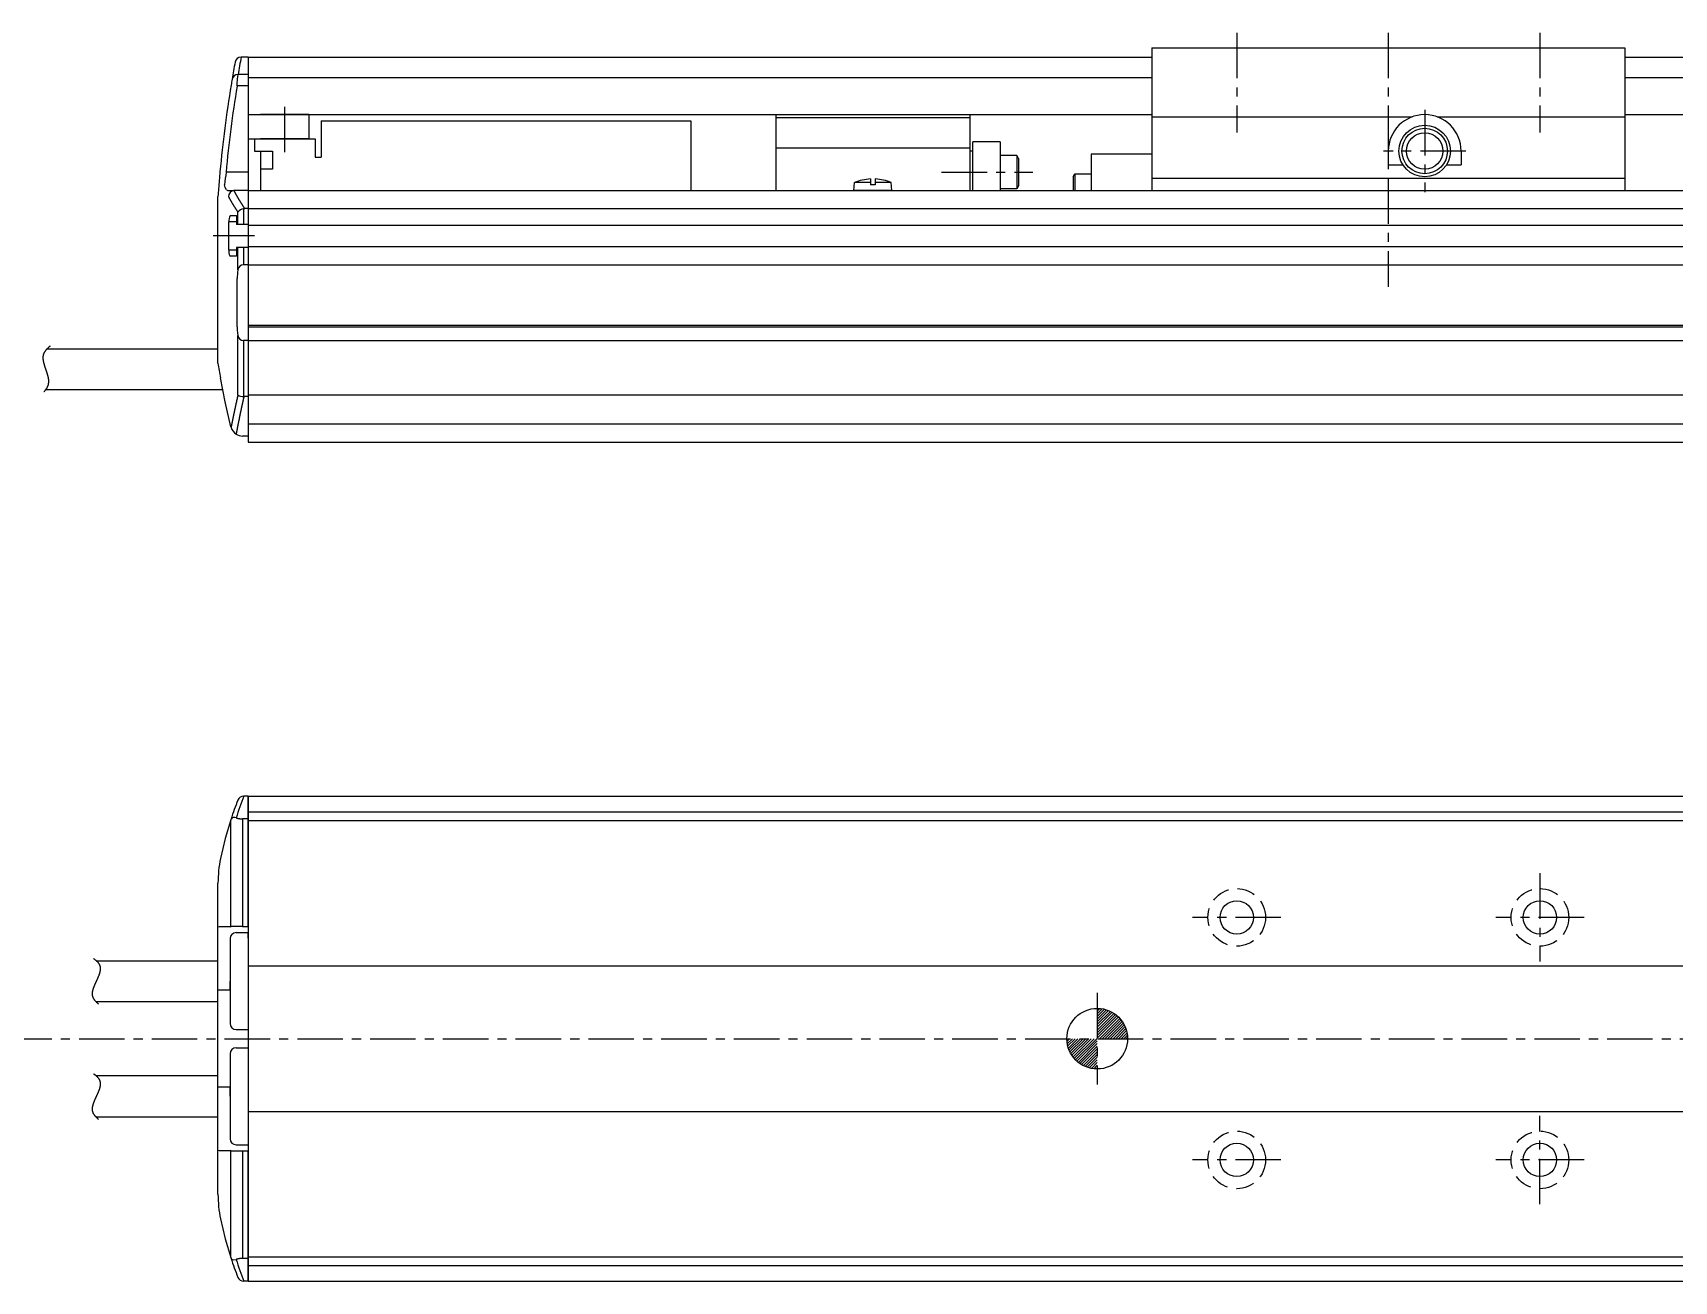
# Model space of a CAD drawing. Extents: x -211 to 603, y 103 to 503.
# Drawn here: x -73.1 to 197.6, y 148.9 to 354.8 of the extents above; entities that cross this region are included whole.
import ezdxf

# ---------------------------------------------------------------- set-up
doc = ezdxf.new("R2010")
doc.units = 0
for name, pattern in [('CENTER', [12, 7.5, -1.5, 1.5, -1.5]), ('CONTINOUS', [0]), ('DASHED', [4.5, 3, -1.5])]:
    doc.linetypes.add(name, pattern=pattern)
doc.layers.get('0').update_dxf_attribs({"linetype": 'CONTINUOUS'})
doc.layers.add('CENTER', color=1, linetype='CENTER')

# ---------------------------------------------------------------- blocks, each defined once
blk = doc.blocks.new('DTL0004')
at = {"color": 0, "linetype": 'CONTINUOUS'}
for p, q in [((-3.15, 0), (-3.04, 1.3)), ((3.15, 0), (-3.15, 0)), ((-0.4, 1.3), (-3.04, 1.3)), ((-0.4, 1.89), (-0.4, 0.9)), ((0.4, 0.9), (-0.4, 0.9)), ((0.4, 1.89), (0.4, 0.9)), ((3.04, 1.3), (0.4, 1.3)), ((3.15, 0), (3.04, 1.3))]:
    blk.add_line(p, q, dxfattribs=at)
for start, end in [(92.8723, 112.3565), (67.6435, 87.1277)]:
    blk.add_arc((0, -6.08), 7.98, start, end, dxfattribs=at)
at = {"color": 0}
blk.add_point((0, 0), dxfattribs=at)
blk.add_point((0, 0), dxfattribs=at)
blk = doc.blocks.new('*X7')
at = {"color": 0, "linetype": 'CONTINOUS'}
for p, q in [((102.44, 193.42), (102.87, 193.85)), ((102.44, 192.98), (103.26, 193.8)), ((102.44, 192.53), (103.63, 193.72)), ((102.44, 192.08), (103.98, 193.62)), ((102.44, 191.63), (104.31, 193.5)), ((102.44, 191.19), (104.62, 193.37)), ((102.44, 190.74), (104.91, 193.21)), ((102.44, 190.29), (105.19, 193.04)), ((102.44, 189.84), (105.45, 192.86)), ((102.44, 189.4), (105.7, 192.66)), ((102.44, 188.95), (105.93, 192.44)), ((102.8, 188.86), (106.15, 192.21)), ((103.25, 188.86), (106.36, 191.97)), ((103.7, 188.86), (106.55, 191.72)), ((104.15, 188.86), (106.73, 191.44)), ((104.59, 188.86), (106.89, 191.16)), ((105.04, 188.86), (107.03, 190.85)), ((105.49, 188.86), (107.16, 190.53)), ((105.93, 188.86), (107.26, 190.19)), ((106.38, 188.86), (107.35, 189.83)), ((97.46, 188.44), (97.88, 188.86)), ((97.51, 188.04), (98.33, 188.86)), ((97.59, 187.67), (98.78, 188.86)), ((97.69, 187.32), (99.23, 188.86)), ((97.8, 187), (99.67, 188.86)), ((97.94, 186.69), (100.12, 188.86)), ((98.1, 186.39), (100.57, 188.86)), ((98.27, 186.12), (101.01, 188.86)), ((98.45, 185.85), (101.46, 188.86)), ((98.65, 185.61), (101.91, 188.86)), ((98.86, 185.37), (102.36, 188.86)), ((99.09, 185.15), (102.44, 188.5)), ((99.33, 184.95), (102.44, 188.06)), ((99.59, 184.76), (102.44, 187.61)), ((99.86, 184.58), (102.44, 187.16)), ((106.83, 188.86), (107.41, 189.44)), ((107.28, 188.86), (107.44, 189.03)), ((100.15, 184.42), (102.44, 186.71)), ((100.45, 184.28), (102.44, 186.27)), ((100.77, 184.15), (102.44, 185.82)), ((101.11, 184.04), (102.44, 185.37)), ((101.48, 183.96), (102.44, 184.93)), ((101.86, 183.9), (102.44, 184.48)), ((102.28, 183.87), (102.44, 184.03))]:
    blk.add_line(p, q, dxfattribs=at)

msp = doc.modelspace()

# ---------------------------------------------------------------- linework, layer by layer
at = {"color": 7, "linetype": 'CONTINOUS'}
for p, q in [((111.44, 352.26), (189.44, 352.26)), ((111.44, 352.26), (111.44, 328.76)), ((189.44, 352.26), (189.44, 328.76)), ((-38.75, 350.76), (-38.74, 350.76)), ((-37.56, 350.76), (-38.74, 350.76)), ((-37.56, 350.76), (-37.56, 341.26)), ((-37.56, 350.76), (-37.56, 288.26)), ((-37.56, 350.76), (111.44, 350.76)), ((-37.56, 350.76), (-37.56, 341.26)), ((189.44, 350.76), (588.44, 350.76)), ((-37.56, 347.87), (-39.25, 347.87)), ((-37.56, 347.4), (111.44, 347.4)), ((189.44, 347.4), (588.44, 347.4)), ((-37.56, 345.99), (-39.41, 345.99)), ((-37.56, 341.26), (111.44, 341.26)), ((-27.56, 341.26), (-35.56, 341.26)), ((-27.56, 341.26), (-27.56, 337.26)), ((49.44, 341.26), (49.44, 328.76)), ((81.44, 341.26), (81.44, 328.76)), ((189.44, 341.26), (588.44, 341.26)), ((-25.56, 340.26), (35.44, 340.26)), ((-25.56, 340.26), (-25.56, 334.26)), ((35.44, 340.26), (35.44, 328.76)), ((49.44, 340.79), (81.44, 340.79)), ((111.44, 340.89), (154.37, 340.89)), ((158.52, 340.89), (189.44, 340.89)), ((-37.56, 337.26), (-26.56, 337.26)), ((-36.56, 337.26), (-36.56, 335.26)), ((-27.56, 337.26), (-35.56, 337.26)), ((-26.56, 337.26), (-26.56, 334.26)), ((49.44, 335.8), (81.44, 335.8)), ((81.94, 328.76), (81.94, 336.76)), ((86.44, 336.76), (81.94, 336.76)), ((86.44, 336.76), (86.44, 328.76)), ((-36.56, 335.26), (-33.56, 335.26)), ((-35.56, 335.26), (-35.56, 328.76)), ((-33.56, 335.26), (-33.56, 332.26)), ((-26.56, 334.26), (-25.56, 334.26)), ((81.94, 335.26), (81.44, 335.26)), ((89.15, 334.51), (86.44, 334.51)), ((89.44, 334.01), (89.15, 334.51)), ((89.15, 334.51), (89.15, 329.01)), ((89.44, 334.01), (89.44, 329.51)), ((111.44, 334.76), (101.44, 334.76)), ((101.44, 334.76), (101.44, 328.76)), ((150.44, 335.26), (150.44, 333.01)), ((150.44, 333.01), (152.83, 333.01)), ((160.05, 333.01), (162.44, 333.01)), ((162.44, 335.26), (162.44, 333.01)), ((-37.56, 331.76), (-41.23, 331.76)), ((-33.56, 332.26), (-35.56, 332.26)), ((98.44, 331.01), (98.73, 331.51)), ((98.44, 331.01), (98.44, 328.76)), ((98.73, 331.51), (98.73, 328.76)), ((98.73, 331.51), (101.44, 331.51)), ((111.44, 330.76), (189.44, 330.76)), ((-42.56, 300.26), (-42.56, 327.76)), ((-42.46, 329.08), (-42.46, 329.06)), ((-41.16, 328.85), (-40.95, 328.76)), ((-40.95, 328.76), (-39.8, 328.76)), ((-39.8, 328.76), (-39.95, 328.75)), ((-37.56, 328.76), (-39.8, 328.76)), ((-37.56, 328.76), (588.44, 328.76)), ((-37.56, 328.76), (-37.56, 287.26)), ((89.15, 329.01), (86.44, 329.01)), ((89.44, 329.51), (89.15, 329.01)), ((-39.27, 323.16), (-39.27, 325.18)), ((-38.14, 325.76), (-38.34, 325.74)), ((-38.34, 325.74), (-38.34, 323.16)), ((-37.56, 325.76), (-38.14, 325.76)), ((-37.56, 325.76), (588.44, 325.76)), ((-40.79, 318.91), (-40.79, 323.61)), ((-39.53, 323.61), (-40.79, 323.61)), ((-40.47, 324.61), (-39.53, 324.61)), ((-39.53, 324.61), (-39.53, 323.16)), ((-37.56, 323.16), (-39.53, 323.16)), ((-37.56, 323.01), (588.44, 323.01)), ((-37.56, 319.51), (588.44, 319.51)), ((-39.53, 318.91), (-40.79, 318.91)), ((-39.53, 317.91), (-40.47, 317.91)), ((-37.56, 319.36), (-39.53, 319.36)), ((-39.53, 319.36), (-39.53, 317.91)), ((-39.27, 315.69), (-39.27, 319.36)), ((-38.34, 319.36), (-38.34, 316.49)), ((-39.41, 306.26), (-39.41, 314.26)), ((-37.56, 316.49), (-38.34, 316.49)), ((-37.56, 316.49), (588.44, 316.49)), ((-37.56, 306.56), (588.44, 306.56)), ((-37.56, 306.26), (588.44, 306.26)), ((-39.27, 295.03), (-39.27, 304.82)), ((-38.34, 304.02), (-38.34, 294.76)), ((-37.56, 304.02), (-38.34, 304.02)), ((-37.56, 304.02), (588.44, 304.02)), ((-70.77, 302.61), (-42.59, 302.61)), ((-70.98, 295.91), (-41.78, 295.91)), ((-38.34, 294.76), (-38.29, 294.76)), ((-37.56, 294.76), (-38.29, 294.76)), ((-37.56, 295.03), (588.44, 295.03)), ((-40.45, 289.79), (-40.41, 289.65)), ((-37.56, 290.26), (588.44, 290.26)), ((-37.56, 288.26), (-38.5, 288.26)), ((-37.56, 287.26), (588.44, 287.26)), ((-38.34, 228.86), (-38.29, 228.86)), ((-37.56, 228.86), (-38.29, 228.86)), ((-37.56, 228.86), (-37.56, 148.86)), ((-37.56, 228.86), (588.44, 228.86)), ((-37.56, 225.11), (-37.56, 228.86)), ((-40.45, 224.95), (-40.41, 225.07)), ((-40.45, 207.36), (-40.45, 224.95)), ((-37.56, 225.11), (-38.5, 225.11)), ((-38.5, 225.11), (-38.5, 207.36)), ((-37.56, 226.27), (588.44, 226.27)), ((-37.56, 207.36), (-37.56, 225.11)), ((-37.56, 224.86), (588.44, 224.86)), ((-42.56, 163.21), (-42.56, 214.52)), ((-42.56, 207.31), (-42.39, 207.36)), ((-42.39, 207.36), (-40.45, 207.36)), ((-40.56, 207.29), (-40.36, 207.36)), ((-38.5, 207.36), (-40.45, 207.36)), ((-39.56, 206.36), (-37.56, 206.36)), ((-38.5, 207.36), (-37.56, 207.36)), ((-37.56, 207.36), (-37.56, 206.38)), ((-37.56, 205.44), (-37.56, 206.38)), ((-37.56, 206.36), (-37.56, 190.36)), ((-40.56, 205.36), (-40.56, 191.36)), ((-37.56, 205.44), (-37.56, 204.92)), ((-62.64, 201.71), (-42.56, 201.71)), ((-37.56, 200.86), (588.44, 200.86)), ((-40.56, 196.86), (-40.56, 198.36)), ((-62.73, 195.01), (-42.56, 195.01)), ((-40.56, 196.86), (-42.56, 196.86)), ((-39.56, 190.36), (-37.56, 190.36)), ((-39.56, 187.36), (-37.56, 187.36)), ((-37.56, 187.36), (-37.56, 171.36)), ((-40.56, 186.36), (-40.56, 172.36)), ((-62.7, 182.76), (-42.56, 182.76)), ((-40.56, 180.86), (-42.56, 180.86)), ((-40.56, 179.36), (-40.56, 180.86)), ((-62.68, 175.96), (-42.56, 175.96)), ((-37.56, 176.86), (588.44, 176.86)), ((-39.56, 171.36), (-37.56, 171.36)), ((-37.56, 172.81), (-37.56, 172.29)), ((-37.56, 172.29), (-37.56, 171.35)), ((-37.56, 171.35), (-37.56, 170.36)), ((-42.39, 170.36), (-42.56, 170.42)), ((-40.45, 170.36), (-42.39, 170.36)), ((-40.36, 170.36), (-40.56, 170.44)), ((-40.45, 152.78), (-40.45, 170.36)), ((-40.45, 170.36), (-38.5, 170.36)), ((-38.5, 170.36), (-38.5, 152.62)), ((-38.5, 170.36), (-37.56, 170.36)), ((-37.56, 152.62), (-37.56, 170.36)), ((-40.41, 152.66), (-40.45, 152.78)), ((-37.56, 152.62), (-38.5, 152.62)), ((-37.56, 152.86), (588.44, 152.86)), ((-37.56, 148.86), (-37.56, 152.62)), ((-37.56, 151.46), (588.44, 151.46)), ((-38.29, 148.86), (-38.34, 148.86)), ((-37.56, 148.86), (-38.29, 148.86)), ((-37.56, 148.86), (588.44, 148.86))]:
    msp.add_line(p, q, dxfattribs=at)
for points in [[(-39.41, 345.99), (-39.37, 346.42), (-39.32, 347.04), (-39.28, 347.54), (-39.25, 347.87)], [(-41.16, 328.85), (-41.37, 329.24), (-41.46, 329.71)], [(-40.47, 324.61), (-40.48, 324.61), (-40.59, 324.54), (-40.68, 324.37), (-40.74, 324.13), (-40.78, 323.83), (-40.79, 323.61)], [(-40.79, 318.91), (-40.79, 318.81), (-40.76, 318.49), (-40.7, 318.2), (-40.61, 318), (-40.5, 317.91), (-40.47, 317.91)], [(-39.27, 315.69), (-39.35, 315.2), (-39.41, 314.26)], [(-39.41, 306.26), (-39.39, 305.71), (-39.27, 304.82)], [(-40.45, 289.79), (-41.36, 293.88), (-42.14, 297.84)], [(-40.45, 224.95), (-41.36, 221.86), (-42.14, 218.59)], [(-39.57, 225.29), (-39.78, 225.34), (-40.08, 225.35), (-40.3, 225.24), (-40.41, 225.07)], [(-42.14, 159.14), (-41.36, 155.87), (-40.45, 152.78)], [(-40.41, 152.66), (-40.36, 152.56), (-40.21, 152.43), (-39.96, 152.37), (-39.57, 152.44)]]:
    msp.add_lwpolyline(points, dxfattribs=at)
for points in [[(-40.84, 327.76, 0), (-40.83, 327.74, 0), (-40.82, 327.72, 0), (-40.81, 327.7, 0), (-40.8, 327.68, 0), (-40.79, 327.66, 0), (-40.78, 327.63, 0), (-40.77, 327.62, 0), (-40.75, 327.59, 0), (-40.74, 327.57, 0), (-40.73, 327.55, 0), (-40.72, 327.53, 0), (-40.71, 327.51, 0), (-40.7, 327.49, 0), (-40.69, 327.47, 0), (-40.68, 327.45, 0), (-40.67, 327.43, 0), (-40.65, 327.41, 0), (-40.64, 327.39, 0), (-40.63, 327.37, 0), (-40.62, 327.35, 0), (-40.61, 327.33, 0), (-40.6, 327.31, 0), (-40.59, 327.29, 0), (-40.57, 327.27, 0), (-40.56, 327.25, 0), (-40.55, 327.23, 0), (-40.54, 327.21, 0), (-40.53, 327.19, 0), (-40.52, 327.17, 0), (-40.51, 327.15, 0), (-40.49, 327.13, 0), (-40.48, 327.11, 0), (-40.47, 327.09, 0), (-40.46, 327.07, 0), (-40.45, 327.05, 0), (-40.44, 327.03, 0), (-40.43, 327, 0), (-40.41, 326.99, 0), (-40.4, 326.96, 0), (-40.39, 326.94, 0), (-40.38, 326.92, 0), (-40.37, 326.9, 0), (-40.35, 326.88, 0), (-40.34, 326.86, 0), (-40.33, 326.84, 0), (-40.32, 326.82, 0), (-40.31, 326.8, 0), (-40.3, 326.78, 0), (-40.28, 326.76, 0), (-40.27, 326.74, 0), (-40.26, 326.72, 0), (-40.25, 326.7, 0), (-40.24, 326.68, 0), (-40.22, 326.66, 0), (-40.21, 326.64, 0), (-40.2, 326.62, 0), (-40.19, 326.6, 0), (-40.18, 326.58, 0), (-40.16, 326.56, 0), (-40.15, 326.54, 0), (-40.14, 326.52, 0), (-40.13, 326.5, 0), (-40.11, 326.48, 0), (-40.1, 326.46, 0), (-40.09, 326.44, 0), (-40.08, 326.42, 0), (-40.07, 326.4, 0), (-40.05, 326.38, 0), (-40.04, 326.36, 0), (-40.03, 326.34, 0), (-40.02, 326.32, 0), (-40, 326.3, 0), (-39.99, 326.28, 0), (-39.98, 326.26, 0), (-39.97, 326.24, 0), (-39.95, 326.22, 0), (-39.94, 326.2, 0), (-39.93, 326.18, 0), (-39.92, 326.16, 0), (-39.9, 326.14, 0), (-39.89, 326.12, 0), (-39.88, 326.1, 0), (-39.86, 326.08, 0), (-39.85, 326.06, 0), (-39.84, 326.04, 0), (-39.83, 326.02, 0), (-39.81, 326, 0), (-39.8, 325.98, 0), (-39.79, 325.96, 0), (-39.78, 325.94, 0), (-39.76, 325.92, 0), (-39.75, 325.9, 0), (-39.74, 325.88, 0), (-39.72, 325.86, 0), (-39.71, 325.84, 0), (-39.7, 325.82, 0), (-39.69, 325.8, 0), (-39.67, 325.78, 0), (-39.66, 325.76, 0), (-39.65, 325.74, 0), (-39.63, 325.72, 0), (-39.62, 325.7, 0), (-39.61, 325.68, 0), (-39.59, 325.66, 0), (-39.58, 325.64, 0), (-39.57, 325.62, 0), (-39.55, 325.6, 0), (-39.54, 325.58, 0), (-39.53, 325.56, 0), (-39.51, 325.54, 0), (-39.5, 325.52, 0), (-39.49, 325.5, 0), (-39.47, 325.48, 0), (-39.46, 325.46, 0), (-39.45, 325.44, 0), (-39.43, 325.42, 0), (-39.42, 325.4, 0), (-39.41, 325.38, 0), (-39.39, 325.36, 0), (-39.38, 325.34, 0), (-39.37, 325.32, 0), (-39.35, 325.3, 0), (-39.34, 325.28, 0), (-39.33, 325.26, 0), (-39.31, 325.24, 0), (-39.3, 325.22, 0), (-39.29, 325.2, 0), (-39.27, 325.18, 0)], [(-39.95, 328.75, 0), (-39.94, 328.72, 0), (-39.92, 328.7, 0), (-39.91, 328.68, 0), (-39.9, 328.65, 0), (-39.89, 328.63, 0), (-39.87, 328.61, 0), (-39.86, 328.58, 0), (-39.85, 328.56, 0), (-39.84, 328.53, 0), (-39.82, 328.51, 0), (-39.81, 328.49, 0), (-39.8, 328.46, 0), (-39.79, 328.44, 0), (-39.77, 328.42, 0), (-39.76, 328.39, 0), (-39.75, 328.37, 0), (-39.74, 328.35, 0), (-39.72, 328.32, 0), (-39.71, 328.3, 0), (-39.7, 328.27, 0), (-39.69, 328.25, 0), (-39.67, 328.23, 0), (-39.66, 328.2, 0), (-39.65, 328.18, 0), (-39.63, 328.16, 0), (-39.62, 328.13, 0), (-39.61, 328.11, 0), (-39.59, 328.08, 0), (-39.58, 328.06, 0), (-39.57, 328.04, 0), (-39.55, 328.01, 0), (-39.54, 327.99, 0), (-39.53, 327.97, 0), (-39.52, 327.94, 0), (-39.5, 327.92, 0), (-39.49, 327.9, 0), (-39.48, 327.87, 0), (-39.46, 327.85, 0), (-39.45, 327.83, 0), (-39.44, 327.8, 0), (-39.42, 327.78, 0), (-39.41, 327.76, 0), (-39.4, 327.73, 0), (-39.38, 327.71, 0), (-39.37, 327.69, 0), (-39.35, 327.66, 0), (-39.34, 327.64, 0), (-39.33, 327.62, 0), (-39.31, 327.59, 0), (-39.3, 327.57, 0), (-39.29, 327.54, 0), (-39.27, 327.52, 0), (-39.26, 327.5, 0), (-39.24, 327.47, 0), (-39.23, 327.45, 0), (-39.22, 327.43, 0), (-39.2, 327.4, 0), (-39.19, 327.38, 0), (-39.18, 327.36, 0), (-39.16, 327.33, 0), (-39.15, 327.31, 0), (-39.13, 327.29, 0), (-39.12, 327.26, 0), (-39.11, 327.24, 0), (-39.09, 327.22, 0), (-39.08, 327.19, 0), (-39.06, 327.17, 0), (-39.05, 327.15, 0), (-39.03, 327.12, 0), (-39.02, 327.1, 0), (-39.01, 327.08, 0), (-38.99, 327.05, 0), (-38.98, 327.03, 0), (-38.96, 327.01, 0), (-38.95, 326.98, 0), (-38.93, 326.96, 0), (-38.92, 326.94, 0), (-38.9, 326.91, 0), (-38.89, 326.89, 0), (-38.88, 326.87, 0), (-38.86, 326.84, 0), (-38.85, 326.82, 0), (-38.83, 326.8, 0), (-38.82, 326.77, 0), (-38.8, 326.75, 0), (-38.79, 326.73, 0), (-38.77, 326.7, 0), (-38.76, 326.68, 0), (-38.74, 326.66, 0), (-38.73, 326.63, 0), (-38.71, 326.61, 0), (-38.7, 326.59, 0), (-38.68, 326.56, 0), (-38.67, 326.54, 0), (-38.65, 326.52, 0), (-38.64, 326.5, 0), (-38.62, 326.47, 0), (-38.61, 326.45, 0), (-38.59, 326.43, 0), (-38.58, 326.4, 0), (-38.56, 326.38, 0), (-38.55, 326.36, 0), (-38.53, 326.33, 0), (-38.52, 326.31, 0), (-38.5, 326.29, 0), (-38.49, 326.26, 0), (-38.47, 326.24, 0), (-38.46, 326.22, 0), (-38.44, 326.19, 0), (-38.42, 326.17, 0), (-38.41, 326.15, 0), (-38.39, 326.13, 0), (-38.38, 326.1, 0), (-38.36, 326.08, 0), (-38.35, 326.06, 0), (-38.33, 326.03, 0), (-38.32, 326.01, 0), (-38.3, 325.99, 0), (-38.28, 325.96, 0), (-38.27, 325.94, 0), (-38.25, 325.92, 0), (-38.24, 325.89, 0), (-38.22, 325.87, 0), (-38.21, 325.85, 0), (-38.19, 325.83, 0), (-38.17, 325.8, 0), (-38.16, 325.78, 0), (-38.14, 325.76, 0)], [(-39.27, 295.02, 0), (-39.28, 294.98, 0), (-39.29, 294.94, 0), (-39.3, 294.9, 0), (-39.31, 294.86, 0), (-39.32, 294.82, 0), (-39.33, 294.78, 0), (-39.34, 294.73, 0), (-39.35, 294.69, 0), (-39.36, 294.65, 0), (-39.37, 294.61, 0), (-39.38, 294.57, 0), (-39.39, 294.53, 0), (-39.39, 294.48, 0), (-39.4, 294.44, 0), (-39.41, 294.4, 0), (-39.42, 294.36, 0), (-39.43, 294.32, 0), (-39.44, 294.28, 0), (-39.45, 294.23, 0), (-39.46, 294.19, 0), (-39.47, 294.15, 0), (-39.48, 294.11, 0), (-39.49, 294.07, 0), (-39.5, 294.03, 0), (-39.51, 293.98, 0), (-39.52, 293.94, 0), (-39.53, 293.9, 0), (-39.53, 293.86, 0), (-39.54, 293.82, 0), (-39.55, 293.77, 0), (-39.56, 293.73, 0), (-39.57, 293.69, 0), (-39.58, 293.65, 0), (-39.59, 293.61, 0), (-39.6, 293.57, 0), (-39.61, 293.52, 0), (-39.62, 293.48, 0), (-39.63, 293.44, 0), (-39.64, 293.4, 0), (-39.65, 293.36, 0), (-39.65, 293.31, 0), (-39.66, 293.27, 0), (-39.67, 293.23, 0), (-39.68, 293.19, 0), (-39.69, 293.15, 0), (-39.7, 293.11, 0), (-39.71, 293.06, 0), (-39.72, 293.02, 0), (-39.73, 292.98, 0), (-39.74, 292.94, 0), (-39.74, 292.9, 0), (-39.75, 292.85, 0), (-39.76, 292.81, 0), (-39.77, 292.77, 0), (-39.78, 292.73, 0), (-39.79, 292.69, 0), (-39.8, 292.64, 0), (-39.81, 292.6, 0), (-39.82, 292.56, 0), (-39.83, 292.52, 0), (-39.83, 292.48, 0), (-39.84, 292.43, 0), (-39.85, 292.39, 0), (-39.86, 292.35, 0), (-39.87, 292.31, 0), (-39.88, 292.27, 0), (-39.89, 292.22, 0), (-39.9, 292.18, 0), (-39.91, 292.14, 0), (-39.91, 292.1, 0), (-39.92, 292.06, 0), (-39.93, 292.01, 0), (-39.94, 291.97, 0), (-39.95, 291.93, 0), (-39.96, 291.89, 0), (-39.97, 291.85, 0), (-39.98, 291.8, 0), (-39.98, 291.76, 0), (-39.99, 291.72, 0), (-40, 291.68, 0), (-40.01, 291.63, 0), (-40.02, 291.59, 0), (-40.03, 291.55, 0), (-40.04, 291.51, 0), (-40.04, 291.47, 0), (-40.05, 291.42, 0), (-40.06, 291.38, 0), (-40.07, 291.34, 0), (-40.08, 291.3, 0), (-40.09, 291.26, 0), (-40.1, 291.21, 0), (-40.1, 291.17, 0), (-40.11, 291.13, 0), (-40.12, 291.09, 0), (-40.13, 291.05, 0), (-40.14, 291, 0), (-40.15, 290.96, 0), (-40.16, 290.92, 0), (-40.16, 290.88, 0), (-40.17, 290.83, 0), (-40.18, 290.79, 0), (-40.19, 290.75, 0), (-40.2, 290.71, 0), (-40.21, 290.66, 0), (-40.22, 290.62, 0), (-40.22, 290.58, 0), (-40.23, 290.54, 0), (-40.24, 290.5, 0), (-40.25, 290.45, 0), (-40.26, 290.41, 0), (-40.27, 290.37, 0), (-40.27, 290.33, 0), (-40.28, 290.28, 0), (-40.29, 290.24, 0), (-40.3, 290.2, 0), (-40.31, 290.16, 0), (-40.32, 290.11, 0), (-40.32, 290.07, 0), (-40.33, 290.03, 0), (-40.34, 289.99, 0), (-40.35, 289.94, 0), (-40.36, 289.9, 0), (-40.37, 289.86, 0), (-40.37, 289.82, 0), (-40.38, 289.77, 0), (-40.39, 289.73, 0), (-40.4, 289.69, 0), (-40.41, 289.65, 0)], [(-38.29, 294.76, 0), (-38.3, 294.71, 0), (-38.31, 294.66, 0), (-38.32, 294.61, 0), (-38.33, 294.57, 0), (-38.34, 294.52, 0), (-38.35, 294.47, 0), (-38.36, 294.42, 0), (-38.37, 294.38, 0), (-38.38, 294.33, 0), (-38.4, 294.28, 0), (-38.41, 294.23, 0), (-38.42, 294.18, 0), (-38.43, 294.13, 0), (-38.44, 294.09, 0), (-38.45, 294.04, 0), (-38.46, 293.99, 0), (-38.47, 293.94, 0), (-38.48, 293.89, 0), (-38.49, 293.85, 0), (-38.5, 293.8, 0), (-38.51, 293.75, 0), (-38.52, 293.7, 0), (-38.53, 293.65, 0), (-38.54, 293.61, 0), (-38.56, 293.56, 0), (-38.57, 293.51, 0), (-38.58, 293.46, 0), (-38.59, 293.42, 0), (-38.6, 293.37, 0), (-38.61, 293.32, 0), (-38.62, 293.27, 0), (-38.63, 293.22, 0), (-38.64, 293.18, 0), (-38.65, 293.13, 0), (-38.66, 293.08, 0), (-38.67, 293.03, 0), (-38.68, 292.98, 0), (-38.69, 292.93, 0), (-38.7, 292.89, 0), (-38.71, 292.84, 0), (-38.72, 292.79, 0), (-38.73, 292.74, 0), (-38.74, 292.69, 0), (-38.75, 292.64, 0), (-38.76, 292.6, 0), (-38.77, 292.55, 0), (-38.78, 292.5, 0), (-38.79, 292.45, 0), (-38.8, 292.4, 0), (-38.81, 292.36, 0), (-38.82, 292.31, 0), (-38.83, 292.26, 0), (-38.84, 292.21, 0), (-38.85, 292.16, 0), (-38.87, 292.11, 0), (-38.88, 292.06, 0), (-38.89, 292.02, 0), (-38.9, 291.97, 0), (-38.91, 291.92, 0), (-38.92, 291.87, 0), (-38.93, 291.82, 0), (-38.94, 291.77, 0), (-38.95, 291.73, 0), (-38.96, 291.68, 0), (-38.97, 291.63, 0), (-38.98, 291.58, 0), (-38.99, 291.53, 0), (-39, 291.49, 0), (-39.01, 291.44, 0), (-39.02, 291.39, 0), (-39.02, 291.34, 0), (-39.03, 291.29, 0), (-39.04, 291.24, 0), (-39.05, 291.19, 0), (-39.06, 291.15, 0), (-39.07, 291.1, 0), (-39.08, 291.05, 0), (-39.09, 291, 0), (-39.1, 290.95, 0), (-39.11, 290.9, 0), (-39.12, 290.86, 0), (-39.13, 290.81, 0), (-39.14, 290.76, 0), (-39.15, 290.71, 0), (-39.16, 290.66, 0), (-39.17, 290.61, 0), (-39.18, 290.56, 0), (-39.19, 290.51, 0), (-39.2, 290.47, 0), (-39.21, 290.42, 0), (-39.22, 290.37, 0), (-39.23, 290.32, 0), (-39.24, 290.27, 0), (-39.25, 290.22, 0), (-39.26, 290.17, 0), (-39.27, 290.13, 0), (-39.28, 290.08, 0), (-39.29, 290.03, 0), (-39.3, 289.98, 0), (-39.31, 289.93, 0), (-39.32, 289.88, 0), (-39.32, 289.83, 0), (-39.33, 289.79, 0), (-39.34, 289.74, 0), (-39.35, 289.69, 0), (-39.36, 289.64, 0), (-39.37, 289.59, 0), (-39.38, 289.54, 0), (-39.39, 289.49, 0), (-39.4, 289.44, 0), (-39.41, 289.39, 0), (-39.42, 289.35, 0), (-39.43, 289.3, 0), (-39.44, 289.25, 0), (-39.45, 289.2, 0), (-39.46, 289.15, 0), (-39.46, 289.1, 0), (-39.47, 289.05, 0), (-39.48, 289, 0), (-39.49, 288.95, 0), (-39.5, 288.91, 0), (-39.51, 288.86, 0), (-39.52, 288.81, 0), (-39.53, 288.76, 0), (-39.54, 288.71, 0), (-39.55, 288.66, 0), (-39.56, 288.61, 0), (-39.57, 288.56, 0)], [(-39.57, 225.29, 0), (-39.56, 225.29, 0), (-39.55, 225.28, 0), (-39.54, 225.28, 0), (-39.54, 225.28, 0), (-39.53, 225.28, 0), (-39.52, 225.27, 0), (-39.51, 225.27, 0), (-39.51, 225.27, 0), (-39.5, 225.27, 0), (-39.49, 225.26, 0), (-39.48, 225.26, 0), (-39.48, 225.26, 0), (-39.47, 225.26, 0), (-39.46, 225.25, 0), (-39.45, 225.25, 0), (-39.44, 225.25, 0), (-39.44, 225.25, 0), (-39.43, 225.24, 0), (-39.42, 225.24, 0), (-39.41, 225.24, 0), (-39.41, 225.24, 0), (-39.4, 225.23, 0), (-39.39, 225.23, 0), (-39.38, 225.23, 0), (-39.37, 225.23, 0), (-39.37, 225.22, 0), (-39.36, 225.22, 0), (-39.35, 225.22, 0), (-39.34, 225.22, 0), (-39.33, 225.22, 0), (-39.33, 225.22, 0), (-39.32, 225.21, 0), (-39.31, 225.21, 0), (-39.3, 225.21, 0), (-39.29, 225.21, 0), (-39.29, 225.21, 0), (-39.28, 225.2, 0), (-39.27, 225.2, 0), (-39.26, 225.2, 0), (-39.25, 225.2, 0), (-39.25, 225.19, 0), (-39.24, 225.19, 0), (-39.23, 225.19, 0), (-39.22, 225.19, 0), (-39.21, 225.19, 0), (-39.2, 225.19, 0), (-39.2, 225.18, 0), (-39.19, 225.18, 0), (-39.18, 225.18, 0), (-39.17, 225.18, 0), (-39.16, 225.18, 0), (-39.16, 225.18, 0), (-39.15, 225.17, 0), (-39.14, 225.17, 0), (-39.13, 225.17, 0), (-39.12, 225.17, 0), (-39.11, 225.17, 0), (-39.11, 225.17, 0), (-39.1, 225.16, 0), (-39.09, 225.16, 0), (-39.08, 225.16, 0), (-39.07, 225.16, 0), (-39.06, 225.16, 0), (-39.06, 225.16, 0), (-39.05, 225.16, 0), (-39.04, 225.15, 0), (-39.03, 225.15, 0), (-39.02, 225.15, 0), (-39.01, 225.15, 0), (-39, 225.15, 0), (-39, 225.15, 0), (-38.99, 225.15, 0), (-38.98, 225.15, 0), (-38.97, 225.14, 0), (-38.96, 225.14, 0), (-38.95, 225.14, 0), (-38.94, 225.14, 0), (-38.94, 225.14, 0), (-38.93, 225.14, 0), (-38.92, 225.14, 0), (-38.91, 225.14, 0), (-38.9, 225.13, 0), (-38.89, 225.13, 0), (-38.88, 225.13, 0), (-38.88, 225.13, 0), (-38.87, 225.13, 0), (-38.86, 225.13, 0), (-38.85, 225.13, 0), (-38.84, 225.13, 0), (-38.83, 225.13, 0), (-38.82, 225.13, 0), (-38.82, 225.13, 0), (-38.81, 225.13, 0), (-38.8, 225.12, 0), (-38.79, 225.12, 0), (-38.78, 225.12, 0), (-38.77, 225.12, 0), (-38.76, 225.12, 0), (-38.76, 225.12, 0), (-38.75, 225.12, 0), (-38.74, 225.12, 0), (-38.73, 225.12, 0), (-38.72, 225.12, 0), (-38.71, 225.12, 0), (-38.7, 225.12, 0), (-38.69, 225.12, 0), (-38.69, 225.12, 0), (-38.68, 225.12, 0), (-38.67, 225.12, 0), (-38.66, 225.12, 0), (-38.65, 225.12, 0), (-38.64, 225.12, 0), (-38.63, 225.11, 0), (-38.62, 225.11, 0), (-38.62, 225.11, 0), (-38.61, 225.11, 0), (-38.6, 225.11, 0), (-38.59, 225.11, 0), (-38.58, 225.11, 0), (-38.57, 225.11, 0), (-38.56, 225.11, 0), (-38.55, 225.11, 0), (-38.55, 225.11, 0), (-38.54, 225.11, 0), (-38.53, 225.11, 0), (-38.52, 225.11, 0), (-38.51, 225.11, 0), (-38.5, 225.11, 0)], [(-38.5, 152.62, 0), (-38.51, 152.62, 0), (-38.52, 152.62, 0), (-38.53, 152.62, 0), (-38.54, 152.62, 0), (-38.55, 152.62, 0), (-38.55, 152.62, 0), (-38.56, 152.62, 0), (-38.57, 152.62, 0), (-38.58, 152.62, 0), (-38.59, 152.62, 0), (-38.6, 152.62, 0), (-38.61, 152.62, 0), (-38.62, 152.62, 0), (-38.62, 152.62, 0), (-38.63, 152.62, 0), (-38.64, 152.62, 0), (-38.65, 152.61, 0), (-38.66, 152.61, 0), (-38.67, 152.61, 0), (-38.68, 152.61, 0), (-38.69, 152.61, 0), (-38.69, 152.61, 0), (-38.7, 152.61, 0), (-38.71, 152.61, 0), (-38.72, 152.61, 0), (-38.73, 152.61, 0), (-38.74, 152.61, 0), (-38.75, 152.61, 0), (-38.76, 152.61, 0), (-38.76, 152.61, 0), (-38.77, 152.61, 0), (-38.78, 152.61, 0), (-38.79, 152.6, 0), (-38.8, 152.6, 0), (-38.81, 152.6, 0), (-38.82, 152.6, 0), (-38.82, 152.6, 0), (-38.83, 152.6, 0), (-38.84, 152.6, 0), (-38.85, 152.6, 0), (-38.86, 152.6, 0), (-38.87, 152.6, 0), (-38.88, 152.6, 0), (-38.88, 152.6, 0), (-38.89, 152.59, 0), (-38.9, 152.59, 0), (-38.91, 152.59, 0), (-38.92, 152.59, 0), (-38.93, 152.59, 0), (-38.94, 152.59, 0), (-38.94, 152.59, 0), (-38.95, 152.59, 0), (-38.96, 152.59, 0), (-38.97, 152.59, 0), (-38.98, 152.58, 0), (-38.99, 152.58, 0), (-39, 152.58, 0), (-39, 152.58, 0), (-39.01, 152.58, 0), (-39.02, 152.58, 0), (-39.03, 152.58, 0), (-39.04, 152.57, 0), (-39.05, 152.57, 0), (-39.06, 152.57, 0), (-39.06, 152.57, 0), (-39.07, 152.57, 0), (-39.08, 152.57, 0), (-39.09, 152.57, 0), (-39.1, 152.56, 0), (-39.11, 152.56, 0), (-39.11, 152.56, 0), (-39.12, 152.56, 0), (-39.13, 152.56, 0), (-39.14, 152.56, 0), (-39.15, 152.56, 0), (-39.16, 152.55, 0), (-39.16, 152.55, 0), (-39.17, 152.55, 0), (-39.18, 152.55, 0), (-39.19, 152.55, 0), (-39.2, 152.54, 0), (-39.2, 152.54, 0), (-39.21, 152.54, 0), (-39.22, 152.54, 0), (-39.23, 152.54, 0), (-39.24, 152.54, 0), (-39.25, 152.53, 0), (-39.25, 152.53, 0), (-39.26, 152.53, 0), (-39.27, 152.53, 0), (-39.28, 152.53, 0), (-39.29, 152.53, 0), (-39.29, 152.52, 0), (-39.3, 152.52, 0), (-39.31, 152.52, 0), (-39.32, 152.52, 0), (-39.33, 152.51, 0), (-39.33, 152.51, 0), (-39.34, 152.51, 0), (-39.35, 152.51, 0), (-39.36, 152.51, 0), (-39.37, 152.5, 0), (-39.37, 152.5, 0), (-39.38, 152.5, 0), (-39.39, 152.5, 0), (-39.4, 152.5, 0), (-39.41, 152.49, 0), (-39.41, 152.49, 0), (-39.42, 152.49, 0), (-39.43, 152.49, 0), (-39.44, 152.48, 0), (-39.44, 152.48, 0), (-39.45, 152.48, 0), (-39.46, 152.48, 0), (-39.47, 152.47, 0), (-39.48, 152.47, 0), (-39.48, 152.47, 0), (-39.49, 152.47, 0), (-39.5, 152.46, 0), (-39.51, 152.46, 0), (-39.51, 152.46, 0), (-39.52, 152.46, 0), (-39.53, 152.45, 0), (-39.54, 152.45, 0), (-39.54, 152.45, 0), (-39.55, 152.45, 0), (-39.56, 152.44, 0), (-39.57, 152.44, 0)]]:
    msp.add_polyline3d(points, dxfattribs=at)
at = {"color": 7}
for points in [[(-70.24, 303.09, 0), (-70.27, 303.06, 0), (-70.31, 303.04, 0), (-70.34, 303.01, 0), (-70.37, 302.98, 0), (-70.4, 302.95, 0), (-70.44, 302.92, 0), (-70.47, 302.89, 0), (-70.5, 302.86, 0), (-70.54, 302.83, 0), (-70.57, 302.81, 0), (-70.6, 302.77, 0), (-70.63, 302.74, 0), (-70.67, 302.71, 0), (-70.7, 302.68, 0), (-70.73, 302.65, 0), (-70.76, 302.62, 0), (-70.79, 302.59, 0), (-70.82, 302.56, 0), (-70.85, 302.52, 0), (-70.88, 302.49, 0), (-70.91, 302.46, 0), (-70.94, 302.43, 0), (-70.97, 302.39, 0), (-70.99, 302.36, 0), (-71.02, 302.33, 0), (-71.05, 302.29, 0), (-71.07, 302.26, 0), (-71.1, 302.22, 0), (-71.12, 302.19, 0), (-71.14, 302.15, 0), (-71.16, 302.12, 0), (-71.19, 302.08, 0), (-71.21, 302.05, 0), (-71.23, 302.01, 0), (-71.24, 301.98, 0), (-71.26, 301.94, 0), (-71.28, 301.9, 0), (-71.29, 301.87, 0), (-71.31, 301.83, 0), (-71.32, 301.79, 0), (-71.34, 301.75, 0), (-71.35, 301.72, 0), (-71.36, 301.68, 0), (-71.37, 301.64, 0), (-71.38, 301.6, 0), (-71.39, 301.56, 0), (-71.39, 301.52, 0), (-71.4, 301.49, 0), (-71.41, 301.45, 0), (-71.41, 301.41, 0), (-71.42, 301.37, 0), (-71.42, 301.33, 0), (-71.42, 301.29, 0), (-71.42, 301.25, 0), (-71.43, 301.21, 0), (-71.43, 301.17, 0), (-71.43, 301.13, 0), (-71.42, 301.09, 0), (-71.42, 301.05, 0), (-71.42, 301, 0), (-71.42, 300.96, 0), (-71.42, 300.92, 0), (-71.41, 300.88, 0), (-71.41, 300.84, 0), (-71.4, 300.8, 0), (-71.4, 300.75, 0), (-71.39, 300.71, 0), (-71.38, 300.67, 0), (-71.38, 300.63, 0), (-71.37, 300.58, 0), (-71.36, 300.54, 0), (-71.35, 300.5, 0), (-71.34, 300.45, 0), (-71.33, 300.41, 0), (-71.32, 300.37, 0), (-71.31, 300.32, 0), (-71.3, 300.28, 0), (-71.29, 300.24, 0), (-71.28, 300.19, 0), (-71.27, 300.15, 0), (-71.25, 300.11, 0), (-71.24, 300.06, 0), (-71.23, 300.02, 0), (-71.22, 299.98, 0), (-71.2, 299.93, 0), (-71.19, 299.89, 0), (-71.18, 299.84, 0), (-71.16, 299.8, 0), (-71.15, 299.75, 0), (-71.13, 299.71, 0), (-71.12, 299.67, 0), (-71.1, 299.62, 0), (-71.09, 299.58, 0), (-71.07, 299.53, 0), (-71.06, 299.49, 0), (-71.04, 299.44, 0), (-71.03, 299.4, 0), (-71.01, 299.35, 0), (-71, 299.31, 0), (-70.98, 299.26, 0), (-70.97, 299.22, 0), (-70.95, 299.17, 0), (-70.94, 299.13, 0), (-70.92, 299.08, 0), (-70.91, 299.04, 0), (-70.89, 298.99, 0), (-70.88, 298.95, 0), (-70.86, 298.9, 0), (-70.85, 298.86, 0), (-70.83, 298.81, 0), (-70.82, 298.77, 0), (-70.8, 298.73, 0), (-70.79, 298.68, 0), (-70.77, 298.63, 0), (-70.76, 298.59, 0), (-70.75, 298.55, 0), (-70.73, 298.5, 0), (-70.72, 298.46, 0), (-70.71, 298.41, 0), (-70.69, 298.37, 0), (-70.68, 298.32, 0), (-70.67, 298.28, 0), (-70.66, 298.23, 0), (-70.64, 298.19, 0), (-70.63, 298.15, 0), (-70.62, 298.1, 0), (-70.61, 298.06, 0), (-70.6, 298.01, 0), (-70.59, 297.97, 0), (-70.58, 297.93, 0), (-70.58, 297.88, 0), (-70.57, 297.84, 0), (-70.56, 297.8, 0), (-70.55, 297.75, 0), (-70.55, 297.71, 0), (-70.54, 297.67, 0), (-70.53, 297.62, 0), (-70.53, 297.58, 0), (-70.52, 297.54, 0), (-70.52, 297.49, 0), (-70.52, 297.45, 0), (-70.51, 297.41, 0), (-70.51, 297.37, 0), (-70.51, 297.32, 0), (-70.51, 297.28, 0), (-70.51, 297.24, 0), (-70.51, 297.2, 0), (-70.51, 297.16, 0), (-70.51, 297.11, 0), (-70.52, 297.07, 0), (-70.52, 297.03, 0), (-70.52, 296.99, 0), (-70.53, 296.95, 0), (-70.54, 296.91, 0), (-70.54, 296.87, 0), (-70.55, 296.83, 0), (-70.56, 296.79, 0), (-70.57, 296.75, 0), (-70.58, 296.71, 0), (-70.59, 296.67, 0), (-70.6, 296.63, 0), (-70.61, 296.59, 0), (-70.63, 296.55, 0), (-70.64, 296.51, 0), (-70.66, 296.47, 0), (-70.67, 296.43, 0), (-70.69, 296.4, 0), (-70.71, 296.36, 0), (-70.73, 296.32, 0), (-70.75, 296.28, 0), (-70.77, 296.25, 0), (-70.79, 296.21, 0), (-70.81, 296.17, 0), (-70.83, 296.13, 0), (-70.86, 296.1, 0), (-70.88, 296.06, 0), (-70.9, 296.02, 0), (-70.93, 295.99, 0), (-70.95, 295.95, 0), (-70.98, 295.92, 0), (-71, 295.88, 0), (-71.03, 295.85, 0), (-71.05, 295.81, 0), (-71.08, 295.77, 0), (-71.1, 295.74, 0), (-71.13, 295.71, 0), (-71.16, 295.67, 0), (-71.18, 295.64, 0), (-71.21, 295.6, 0), (-71.24, 295.57, 0), (-71.26, 295.54, 0)], [(-62.26, 194.55, 0), (-62.29, 194.58, 0), (-62.32, 194.61, 0), (-62.35, 194.64, 0), (-62.39, 194.67, 0), (-62.42, 194.7, 0), (-62.45, 194.73, 0), (-62.48, 194.76, 0), (-62.52, 194.79, 0), (-62.55, 194.83, 0), (-62.58, 194.86, 0), (-62.61, 194.89, 0), (-62.64, 194.93, 0), (-62.67, 194.96, 0), (-62.71, 194.99, 0), (-62.74, 195.02, 0), (-62.77, 195.06, 0), (-62.79, 195.09, 0), (-62.82, 195.13, 0), (-62.85, 195.16, 0), (-62.88, 195.2, 0), (-62.91, 195.23, 0), (-62.93, 195.27, 0), (-62.96, 195.3, 0), (-62.98, 195.34, 0), (-63, 195.37, 0), (-63.03, 195.41, 0), (-63.05, 195.45, 0), (-63.07, 195.49, 0), (-63.09, 195.52, 0), (-63.11, 195.56, 0), (-63.13, 195.6, 0), (-63.14, 195.63, 0), (-63.16, 195.67, 0), (-63.17, 195.71, 0), (-63.19, 195.75, 0), (-63.2, 195.79, 0), (-63.21, 195.83, 0), (-63.22, 195.87, 0), (-63.23, 195.91, 0), (-63.24, 195.95, 0), (-63.24, 195.99, 0), (-63.25, 196.03, 0), (-63.25, 196.07, 0), (-63.26, 196.11, 0), (-63.26, 196.15, 0), (-63.26, 196.19, 0), (-63.26, 196.24, 0), (-63.26, 196.28, 0), (-63.26, 196.32, 0), (-63.26, 196.36, 0), (-63.26, 196.41, 0), (-63.25, 196.45, 0), (-63.25, 196.49, 0), (-63.24, 196.53, 0), (-63.24, 196.58, 0), (-63.23, 196.62, 0), (-63.22, 196.66, 0), (-63.21, 196.71, 0), (-63.2, 196.75, 0), (-63.19, 196.79, 0), (-63.18, 196.84, 0), (-63.17, 196.88, 0), (-63.16, 196.93, 0), (-63.15, 196.97, 0), (-63.14, 197.01, 0), (-63.12, 197.06, 0), (-63.11, 197.1, 0), (-63.1, 197.15, 0), (-63.08, 197.19, 0), (-63.07, 197.24, 0), (-63.05, 197.28, 0), (-63.03, 197.33, 0), (-63.02, 197.38, 0), (-63, 197.42, 0), (-62.98, 197.47, 0), (-62.96, 197.51, 0), (-62.95, 197.56, 0), (-62.93, 197.6, 0), (-62.91, 197.65, 0), (-62.89, 197.69, 0), (-62.87, 197.74, 0), (-62.85, 197.79, 0), (-62.83, 197.83, 0), (-62.81, 197.88, 0), (-62.79, 197.93, 0), (-62.77, 197.97, 0), (-62.75, 198.02, 0), (-62.73, 198.06, 0), (-62.71, 198.11, 0), (-62.69, 198.16, 0), (-62.66, 198.2, 0), (-62.64, 198.25, 0), (-62.62, 198.29, 0), (-62.6, 198.34, 0), (-62.58, 198.39, 0), (-62.56, 198.43, 0), (-62.54, 198.48, 0), (-62.52, 198.52, 0), (-62.5, 198.57, 0), (-62.47, 198.62, 0), (-62.45, 198.66, 0), (-62.43, 198.71, 0), (-62.41, 198.75, 0), (-62.39, 198.8, 0), (-62.37, 198.84, 0), (-62.35, 198.89, 0), (-62.33, 198.94, 0), (-62.31, 198.98, 0), (-62.29, 199.03, 0), (-62.27, 199.07, 0), (-62.26, 199.12, 0), (-62.24, 199.16, 0), (-62.22, 199.21, 0), (-62.2, 199.25, 0), (-62.18, 199.3, 0), (-62.17, 199.34, 0), (-62.15, 199.39, 0), (-62.13, 199.43, 0), (-62.12, 199.48, 0), (-62.1, 199.52, 0), (-62.09, 199.56, 0), (-62.07, 199.61, 0), (-62.06, 199.65, 0), (-62.05, 199.69, 0), (-62.04, 199.74, 0), (-62.02, 199.78, 0), (-62.01, 199.82, 0), (-62, 199.87, 0), (-61.99, 199.91, 0), (-61.98, 199.95, 0), (-61.97, 200, 0), (-61.97, 200.04, 0), (-61.96, 200.08, 0), (-61.95, 200.12, 0), (-61.95, 200.16, 0), (-61.94, 200.21, 0), (-61.94, 200.25, 0), (-61.93, 200.29, 0), (-61.93, 200.33, 0), (-61.93, 200.37, 0), (-61.93, 200.41, 0), (-61.93, 200.45, 0), (-61.93, 200.49, 0), (-61.93, 200.53, 0), (-61.94, 200.57, 0), (-61.94, 200.61, 0), (-61.94, 200.65, 0), (-61.95, 200.69, 0), (-61.96, 200.72, 0), (-61.97, 200.76, 0), (-61.98, 200.8, 0), (-61.99, 200.84, 0), (-62, 200.88, 0), (-62.01, 200.91, 0), (-62.02, 200.95, 0), (-62.04, 200.99, 0), (-62.05, 201.02, 0), (-62.07, 201.06, 0), (-62.09, 201.09, 0), (-62.11, 201.13, 0), (-62.13, 201.16, 0), (-62.15, 201.2, 0), (-62.18, 201.23, 0), (-62.2, 201.26, 0), (-62.23, 201.3, 0), (-62.25, 201.33, 0), (-62.28, 201.37, 0), (-62.31, 201.4, 0), (-62.34, 201.43, 0), (-62.37, 201.46, 0), (-62.4, 201.49, 0), (-62.43, 201.53, 0), (-62.46, 201.56, 0), (-62.49, 201.59, 0), (-62.53, 201.62, 0), (-62.56, 201.65, 0), (-62.59, 201.68, 0), (-62.63, 201.71, 0), (-62.66, 201.74, 0), (-62.7, 201.76, 0), (-62.74, 201.79, 0), (-62.77, 201.82, 0), (-62.81, 201.85, 0), (-62.84, 201.88, 0), (-62.88, 201.9, 0), (-62.92, 201.93, 0), (-62.95, 201.96, 0), (-62.99, 201.98, 0), (-63.03, 202.01, 0), (-63.06, 202.03, 0), (-63.1, 202.06, 0)], [(-62.26, 175.55, 0), (-62.29, 175.58, 0), (-62.32, 175.61, 0), (-62.35, 175.64, 0), (-62.39, 175.67, 0), (-62.42, 175.7, 0), (-62.45, 175.73, 0), (-62.48, 175.76, 0), (-62.52, 175.79, 0), (-62.55, 175.83, 0), (-62.58, 175.86, 0), (-62.61, 175.89, 0), (-62.64, 175.93, 0), (-62.67, 175.96, 0), (-62.71, 175.99, 0), (-62.74, 176.02, 0), (-62.77, 176.06, 0), (-62.79, 176.09, 0), (-62.82, 176.13, 0), (-62.85, 176.16, 0), (-62.88, 176.2, 0), (-62.91, 176.23, 0), (-62.93, 176.27, 0), (-62.96, 176.3, 0), (-62.98, 176.34, 0), (-63, 176.37, 0), (-63.03, 176.41, 0), (-63.05, 176.45, 0), (-63.07, 176.49, 0), (-63.09, 176.52, 0), (-63.11, 176.56, 0), (-63.13, 176.6, 0), (-63.14, 176.63, 0), (-63.16, 176.67, 0), (-63.17, 176.71, 0), (-63.19, 176.75, 0), (-63.2, 176.79, 0), (-63.21, 176.83, 0), (-63.22, 176.87, 0), (-63.23, 176.91, 0), (-63.24, 176.95, 0), (-63.24, 176.99, 0), (-63.25, 177.03, 0), (-63.25, 177.07, 0), (-63.26, 177.11, 0), (-63.26, 177.15, 0), (-63.26, 177.19, 0), (-63.26, 177.24, 0), (-63.26, 177.28, 0), (-63.26, 177.32, 0), (-63.26, 177.36, 0), (-63.26, 177.41, 0), (-63.25, 177.45, 0), (-63.25, 177.49, 0), (-63.24, 177.53, 0), (-63.24, 177.58, 0), (-63.23, 177.62, 0), (-63.22, 177.66, 0), (-63.21, 177.71, 0), (-63.2, 177.75, 0), (-63.19, 177.79, 0), (-63.18, 177.84, 0), (-63.17, 177.88, 0), (-63.16, 177.93, 0), (-63.15, 177.97, 0), (-63.14, 178.01, 0), (-63.12, 178.06, 0), (-63.11, 178.1, 0), (-63.1, 178.15, 0), (-63.08, 178.19, 0), (-63.07, 178.24, 0), (-63.05, 178.28, 0), (-63.03, 178.33, 0), (-63.02, 178.38, 0), (-63, 178.42, 0), (-62.98, 178.47, 0), (-62.96, 178.51, 0), (-62.95, 178.56, 0), (-62.93, 178.6, 0), (-62.91, 178.65, 0), (-62.89, 178.69, 0), (-62.87, 178.74, 0), (-62.85, 178.79, 0), (-62.83, 178.83, 0), (-62.81, 178.88, 0), (-62.79, 178.93, 0), (-62.77, 178.97, 0), (-62.75, 179.02, 0), (-62.73, 179.06, 0), (-62.71, 179.11, 0), (-62.69, 179.16, 0), (-62.66, 179.2, 0), (-62.64, 179.25, 0), (-62.62, 179.29, 0), (-62.6, 179.34, 0), (-62.58, 179.39, 0), (-62.56, 179.43, 0), (-62.54, 179.48, 0), (-62.52, 179.52, 0), (-62.5, 179.57, 0), (-62.47, 179.62, 0), (-62.45, 179.66, 0), (-62.43, 179.71, 0), (-62.41, 179.75, 0), (-62.39, 179.8, 0), (-62.37, 179.84, 0), (-62.35, 179.89, 0), (-62.33, 179.94, 0), (-62.31, 179.98, 0), (-62.29, 180.03, 0), (-62.27, 180.07, 0), (-62.26, 180.12, 0), (-62.24, 180.16, 0), (-62.22, 180.21, 0), (-62.2, 180.25, 0), (-62.18, 180.3, 0), (-62.17, 180.34, 0), (-62.15, 180.39, 0), (-62.13, 180.43, 0), (-62.12, 180.48, 0), (-62.1, 180.52, 0), (-62.09, 180.56, 0), (-62.07, 180.61, 0), (-62.06, 180.65, 0), (-62.05, 180.69, 0), (-62.04, 180.74, 0), (-62.02, 180.78, 0), (-62.01, 180.82, 0), (-62, 180.87, 0), (-61.99, 180.91, 0), (-61.98, 180.95, 0), (-61.97, 181, 0), (-61.97, 181.04, 0), (-61.96, 181.08, 0), (-61.95, 181.12, 0), (-61.95, 181.16, 0), (-61.94, 181.21, 0), (-61.94, 181.25, 0), (-61.93, 181.29, 0), (-61.93, 181.33, 0), (-61.93, 181.37, 0), (-61.93, 181.41, 0), (-61.93, 181.45, 0), (-61.93, 181.49, 0), (-61.93, 181.53, 0), (-61.94, 181.57, 0), (-61.94, 181.61, 0), (-61.94, 181.65, 0), (-61.95, 181.69, 0), (-61.96, 181.72, 0), (-61.97, 181.76, 0), (-61.98, 181.8, 0), (-61.99, 181.84, 0), (-62, 181.88, 0), (-62.01, 181.91, 0), (-62.02, 181.95, 0), (-62.04, 181.99, 0), (-62.05, 182.02, 0), (-62.07, 182.06, 0), (-62.09, 182.09, 0), (-62.11, 182.13, 0), (-62.13, 182.16, 0), (-62.15, 182.2, 0), (-62.18, 182.23, 0), (-62.2, 182.26, 0), (-62.23, 182.3, 0), (-62.25, 182.33, 0), (-62.28, 182.37, 0), (-62.31, 182.4, 0), (-62.34, 182.43, 0), (-62.37, 182.46, 0), (-62.4, 182.49, 0), (-62.43, 182.53, 0), (-62.46, 182.56, 0), (-62.49, 182.59, 0), (-62.53, 182.62, 0), (-62.56, 182.65, 0), (-62.59, 182.68, 0), (-62.63, 182.71, 0), (-62.66, 182.74, 0), (-62.7, 182.76, 0), (-62.74, 182.79, 0), (-62.77, 182.82, 0), (-62.81, 182.85, 0), (-62.84, 182.88, 0), (-62.88, 182.9, 0), (-62.92, 182.93, 0), (-62.95, 182.96, 0), (-62.99, 182.98, 0), (-63.03, 183.01, 0), (-63.06, 183.03, 0), (-63.1, 183.06, 0)]]:
    msp.add_polyline3d(points, dxfattribs=at)
at = {"color": 7, "linetype": 'CONTINOUS'}
for centre, radius in [((156.44, 335.26), 4.25), ((156.44, 335.26), 3.75), ((156.44, 335.26), 3), ((125.44, 208.86), 2.75), ((175.44, 208.86), 2.75), ((102.44, 188.86), 5), ((125.44, 168.86), 2.75), ((175.44, 168.86), 2.75)]:
    msp.add_circle(centre, radius, dxfattribs=at)
at = {"color": 3, "linetype": 'DASHED'}
for centre in [(125.44, 208.86), (175.44, 208.86), (125.44, 168.86), (175.44, 168.86)]:
    msp.add_circle(centre, 4.75, dxfattribs=at)
at = {"color": 7, "linetype": 'CONTINOUS'}
for centre, radius, start, end in [((156.94, 313.62), 200, 169.5385, 170.3653), ((-38.75, 349.76), 1, 90, 169.5385), ((156.94, 314.56), 199, 169.5209, 170.3653), ((156.94, 313.62), 200, 170.3653, 170.6396), ((-39.3, 346.91), 0.959, 87.296, 168.8526), ((156.94, 313.62), 200, 170.6396, 174.7718), ((156.94, 313.62), 199, 170.6396, 174.7718), ((156.44, 335.26), 6, 0, 180), ((156.94, 313.62), 200, 174.7718, 175.5727), ((70.79, 318.09), 112.85, 173.0438, 174.0881), ((156.94, 313.62), 200, 175.5727, 175.9477), ((-39.76, 327.68), 1.08, 99.918, 175.9292), ((-38.13, 324.33), 1.42, 98.4757, 143.2161), ((-38.36, 315.57), 0.923, 89.0012, 172.5415), ((-38.36, 304.94), 0.92, 187.2921, 271.1652), ((105.44, 324.67), 150, 189.3668, 190.305), ((-38.34, 296.54), 1.78, 238.2867, 269.9173), ((-38.5, 290.26), 2, 197.7448, 237.8532), ((-38.5, 290.26), 2, 237.8532, 270), ((16.6, 206.36), 60, 158.6289, 161.8332), ((16.6, 207.23), 59, 158.4891, 162.1774), ((-38.34, 227.86), 1, 90, 158.6289), ((-22.56, 214.52), 20, 168.2428, 180), ((-39.56, 205.36), 1, 90, 180), ((-39.56, 191.36), 1, 180, 270), ((-39.56, 186.36), 1, 90, 180), ((-39.56, 172.36), 1, 180, 270), ((-22.56, 163.21), 20, 180, 191.7572), ((16.6, 171.36), 60, 198.1668, 201.3711), ((16.6, 170.5), 59, 197.8226, 201.5109), ((-38.34, 149.86), 1, 201.3711, 270)]:
    msp.add_arc(centre, radius, start, end, dxfattribs=at)
at = {"layer": 'CENTER', "color": 1, "linetype": 'CENTER'}
for p, q in [((125.44, 354.76), (125.44, 338.3)), ((150.44, 354.76), (150.44, 312.88)), ((175.44, 354.76), (175.44, 338.3)), ((-31.56, 335.06), (-31.56, 343.44)), ((156.44, 342.05), (156.44, 328.47)), ((163.23, 335.26), (149.65, 335.26)), ((76.78, 331.76), (91.8, 331.76)), ((-36.55, 321.26), (-43.33, 321.26)), ((175.44, 216.15), (175.44, 201.57)), ((132.73, 208.86), (118.15, 208.86)), ((182.73, 208.86), (168.15, 208.86)), ((102.44, 196.4), (102.44, 181.32)), ((-77.47, 188.86), (599.67, 188.86)), ((175.44, 161.57), (175.44, 176.15)), ((132.73, 168.86), (118.15, 168.86)), ((182.73, 168.86), (168.15, 168.86))]:
    msp.add_line(p, q, dxfattribs=at)

# ---------------------------------------------------------------- block references
at = {"color": 7, "zscale": 2}
msp.add_blockref('DTL0004', (65.44, 328.76), dxfattribs=at)
at = {"color": 7, "linetype": 'CONTINUOUS'}
msp.add_blockref('*X7', (0, 0), dxfattribs=at)

doc.saveas('drawing.dxf')
